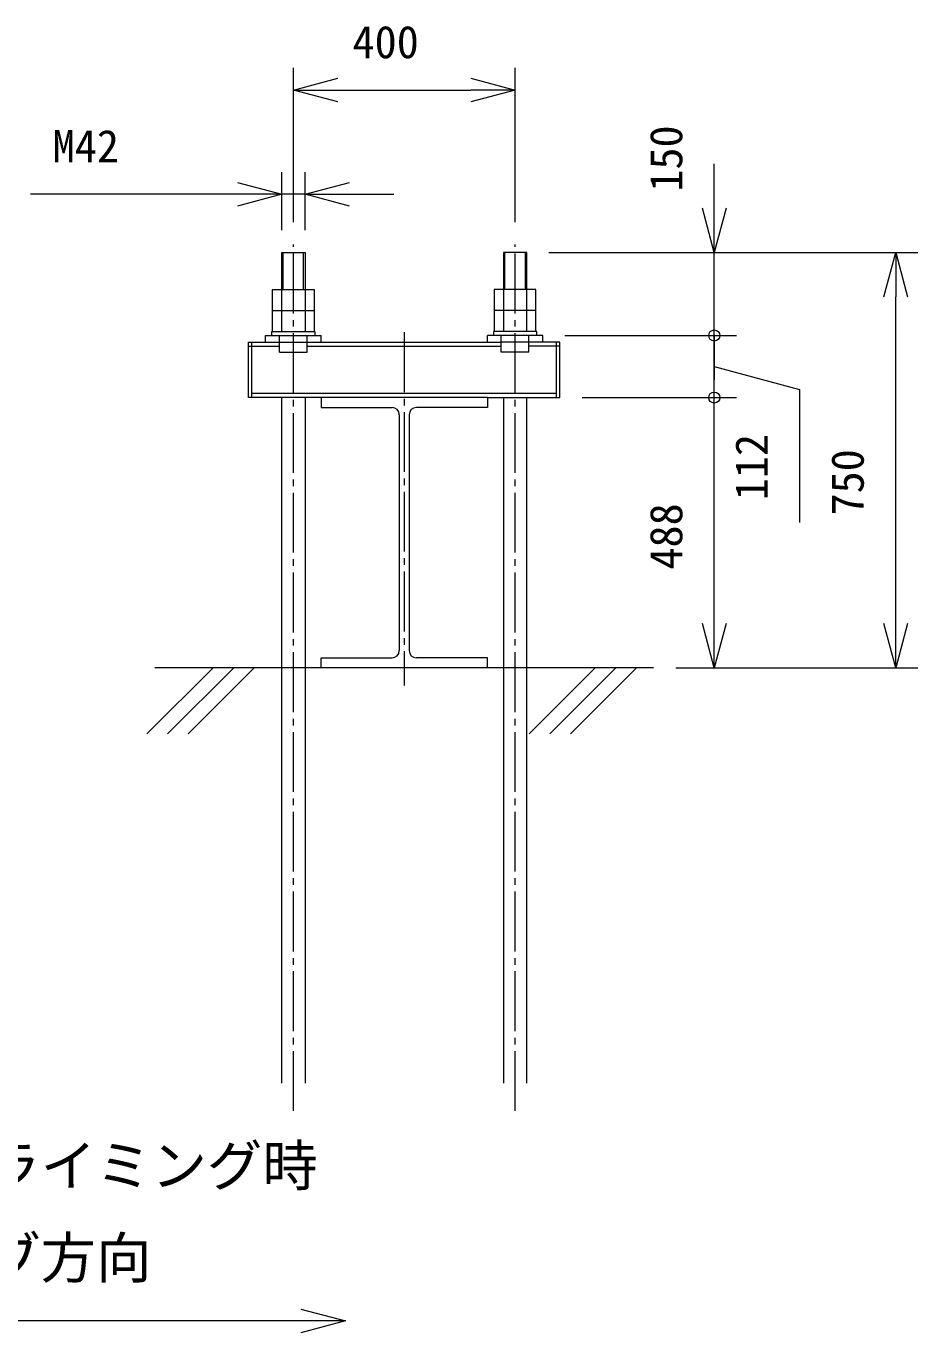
# Model space of a CAD drawing. Units: millimetres, scale not verified. Extents: x -17479 to 17501, y -24490 to 27284.
# Drawn here: x -7343 to 700, y -17719 to -5922 of the extents above; entities that cross this region are included whole.
import ezdxf
from ezdxf.enums import TextEntityAlignment as Align

# ---------------------------------------------------------------- set-up
doc = ezdxf.new("R2010")
doc.units = ezdxf.units.MM
doc.header["$LTSCALE"] = 60
doc.linetypes.add('CHAIN2', pattern=[12, 9, -1, 1, -1])
for name, color, linetype, lineweight in [('0-2_05 寸法', 7, 'Continuous', 18), ('0-3_10 当社外形線', 3, 'Continuous', 18), ('0-4_12 当社中心線', 3, 'CHAIN2', 18), ('0-6_20 躯体・土木、外形線', 1, 'Continuous', 18)]:
    doc.layers.add(name, color=color, linetype=linetype, lineweight=lineweight)
doc.styles.add('ＭＳ ゴシック', font='')
doc.styles.get('ＭＳ ゴシック').set_extended_font_data('MS Gothic')

msp = doc.modelspace()

# ---------------------------------------------------------------- linework, layer by layer
at = {"layer": '0-2_05 寸法'}
for p, q in [((-4933.13, -7692.86), (-4933.13, -6300.15)), ((-2933.13, -7692.86), (-2933.13, -6300.15)), ((-4933.13, -6500.15), (-4533.13, -6500.15)), ((-4533.13, -6500.15), (-3333.13, -6500.15)), ((-2933.13, -6500.15), (-3333.13, -6500.15)), ((-1136.8, -7565.37), (-1136.8, -7165.37)), ((-5038.13, -7765.37), (-5038.13, -7240.02)), ((-4828.13, -7765.37), (-4828.13, -7240.02)), ((-5438.13, -7440.02), (-7304.8, -7440.02)), ((-5038.13, -7440.02), (-5438.13, -7440.02)), ((-4828.13, -7440.02), (-5038.13, -7440.02)), ((-4828.13, -7440.02), (-4428.13, -7440.02)), ((-4428.13, -7440.02), (-4028.13, -7440.02)), ((-1136.8, -7965.37), (-1136.8, -7565.37)), ((-2628.13, -7965.37), (699.81, -7965.37)), ((-2628.13, -7965.37), (-936.8, -7965.37)), ((-1136.8, -8715.37), (-1136.8, -7965.37)), ((499.81, -7965.37), (499.81, -8365.37)), ((499.81, -11315.37), (499.81, -8365.37)), ((-2483.13, -8715.37), (-936.8, -8715.37)), ((-2483.13, -8715.37), (-936.8, -8715.37)), ((-1136.8, -9275.37), (-1136.8, -8715.37)), ((-1136.8, -8715.37), (-1136.8, -9115.37)), ((-2328.13, -9275.37), (-936.8, -9275.37)), ((-2328.13, -9275.37), (-936.8, -9275.37)), ((-1136.8, -11315.37), (-1136.8, -9275.37)), ((-1136.8, -11715.37), (-1136.8, -11315.37)), ((499.81, -11715.37), (499.81, -11315.37)), ((-1483.13, -11715.37), (699.81, -11715.37)), ((-1483.13, -11715.37), (-936.8, -11715.37))]:
    msp.add_line(p, q, dxfattribs=at)
for points in [[(-4533.13, -6607.33), (-4933.13, -6500.15), (-4533.13, -6392.97)], [(-3333.13, -6392.97), (-2933.13, -6500.15), (-3333.13, -6607.33)], [(-5438.13, -7332.84), (-5038.13, -7440.02), (-5438.13, -7547.2)], [(-4428.13, -7547.2), (-4828.13, -7440.02), (-4428.13, -7332.84)], [(-1029.62, -7565.37), (-1136.8, -7965.37), (-1243.98, -7565.37)], [(392.63, -8365.37), (499.81, -7965.37), (606.99, -8365.37)], [(-1136.8, -8995.37), (-366.23, -9202.83), (-366.23, -10402.83)], [(-1029.62, -11315.37), (-1136.8, -11715.37), (-1243.98, -11315.37)], [(606.99, -11315.37), (499.81, -11715.37), (392.63, -11315.37)], [(-4864.26, -17504.81), (-4464.26, -17611.99), (-4864.26, -17719.17)], [(-4464.26, -17611.99), (-4864.26, -17611.99), (-8326.08, -17611.99)]]:
    msp.add_lwpolyline(points, dxfattribs=at)
for centre in [(-1136.8, -8715.37), (-1136.8, -8715.37), (-1136.8, -9275.37), (-1136.8, -9275.37)]:
    msp.add_circle(centre, 50, dxfattribs=at)
at = {"layer": '0-3_10 当社外形線'}
for p, q in [((-5025.63, -8300.37), (-5025.63, -7965.37)), ((-4840.63, -8300.37), (-4840.63, -7965.37)), ((-3025.63, -8300.37), (-3025.63, -7965.37)), ((-2840.63, -8300.37), (-2840.63, -7965.37)), ((-5038.13, -8680.37), (-5038.13, -8300.37)), ((-2828.13, -8680.37), (-2828.13, -8300.37)), ((-5183.13, -8715.37), (-4683.13, -8715.37)), ((-5058.13, -8865.37), (-5058.13, -8715.37)), ((-4808.13, -8865.37), (-4808.13, -8715.37)), ((-2683.13, -8715.37), (-3183.13, -8715.37)), ((-3058.13, -8865.37), (-3058.13, -8715.37)), ((-2808.13, -8865.37), (-2808.13, -8715.37)), ((-5338.13, -8775.37), (-5058.13, -8775.37)), ((-5338.13, -9275.37), (-5338.13, -8775.37)), ((-5338.13, -8812.87), (-5058.13, -8812.87)), ((-5308.13, -9275.37), (-5308.13, -8775.37)), ((-5058.13, -8775.37), (-4808.13, -8775.37)), ((-4808.13, -8775.37), (-3058.13, -8775.37)), ((-4808.13, -8812.87), (-3058.13, -8812.87)), ((-2808.13, -8775.37), (-3058.13, -8775.37)), ((-2528.13, -8775.37), (-2808.13, -8775.37)), ((-2528.13, -8812.87), (-2808.13, -8812.87)), ((-2558.13, -9275.37), (-2558.13, -8775.37)), ((-2528.13, -9275.37), (-2528.13, -8775.37)), ((-5058.13, -8865.37), (-4808.13, -8865.37)), ((-2808.13, -8865.37), (-3058.13, -8865.37)), ((-4683.13, -9275.37), (-5338.13, -9275.37)), ((-2558.13, -9237.87), (-5308.13, -9237.87)), ((-5038.13, -15465.27), (-5038.13, -9275.37)), ((-4828.13, -9275.37), (-4828.13, -15465.27)), ((-3183.13, -9275.37), (-2528.13, -9275.37)), ((-3038.13, -9275.37), (-3038.13, -15465.27)), ((-2828.13, -15465.27), (-2828.13, -9275.37)), ((-3978.13, -9430.37), (-3978.13, -11560.37)), ((-3888.13, -9430.37), (-3888.13, -11560.37))]:
    msp.add_line(p, q, dxfattribs=at)
for points in [[(-5038.13, -8300.37), (-5038.13, -7965.37), (-4828.13, -7965.37), (-4828.13, -8680.37)], [(-2828.13, -8300.37), (-2828.13, -7965.37), (-3038.13, -7965.37), (-3038.13, -8680.37)], [(-5120.63, -8490.37), (-5120.63, -8300.37), (-4745.63, -8300.37), (-4745.63, -8490.37)], [(-2745.63, -8490.37), (-2745.63, -8300.37), (-3120.63, -8300.37), (-3120.63, -8490.37)], [(-5120.63, -8680.37), (-5120.63, -8490.37), (-4745.63, -8490.37), (-4745.63, -8680.37)], [(-2745.63, -8680.37), (-2745.63, -8490.37), (-3120.63, -8490.37), (-3120.63, -8680.37)], [(-5128.13, -8715.37), (-5128.13, -8680.37), (-4738.13, -8680.37), (-4738.13, -8715.37)], [(-2738.13, -8715.37), (-2738.13, -8680.37), (-3128.13, -8680.37), (-3128.13, -8715.37)], [(-3183.13, -9275.37), (-4683.13, -9275.37), (-4683.13, -9365.37), (-4043.13, -9365.37)], [(-3183.13, -9275.37), (-3183.13, -9365.37), (-3823.13, -9365.37)], [(-3183.13, -11715.37), (-4683.13, -11715.37), (-4683.13, -11625.37), (-4043.13, -11625.37)], [(-3183.13, -11715.37), (-3183.13, -11625.37), (-3823.13, -11625.37)]]:
    msp.add_lwpolyline(points, dxfattribs=at)
for centre, start, end in [((-4043.13, -9430.37), 0, 90), ((-3823.13, -9430.37), 90, 180), ((-4043.13, -11560.37), 270, 0), ((-3823.13, -11560.37), 180, 270)]:
    msp.add_arc(centre, 65, start, end, dxfattribs=at)
at = {"layer": '0-4_12 当社中心線'}
for p, q in [((-4933.13, -15715.37), (-4933.13, -7892.86)), ((-2933.13, -15715.37), (-2933.13, -7892.86)), ((-5183.13, -8775.37), (-5183.13, -8715.37)), ((-4683.13, -8775.37), (-4683.13, -8715.37)), ((-3933.13, -8686.52), (-3933.13, -11875.86)), ((-3183.13, -8775.37), (-3183.13, -8715.37)), ((-2683.13, -8775.37), (-2683.13, -8715.37))]:
    msp.add_line(p, q, dxfattribs=at)
at = {"layer": '0-6_20 躯体・土木、外形線'}
for p, q in [((-6253.67, -12311.58), (-5657.47, -11715.37)), ((-4683.13, -11715.37), (-6183.13, -11715.37)), ((-5471.5, -11715.37), (-6067.71, -12311.58)), ((-5881.74, -12311.58), (-5285.53, -11715.37)), ((-1683.13, -11715.37), (-3183.13, -11715.37)), ((-2209.78, -11715.37), (-2805.99, -12311.58)), ((-2620.02, -12311.58), (-2023.81, -11715.37)), ((-1837.85, -11715.37), (-2434.05, -12311.58))]:
    msp.add_line(p, q, dxfattribs=at)

# ---------------------------------------------------------------- texts
at = {"layer": '0-2_05 寸法', "style": 'ＭＳ ゴシック'}
for s, height, p in [('400', 293.3, (-4399.8, -6300.15)), ('M42', 293.3, (-7104.8, -7240.02)), ('クライミング時', 366.6, (-8213.36, -16501.99)), ('ジブ方向', 366.6, (-8213.36, -17335.32))]:
    msp.add_text(s, height=height, dxfattribs=at).set_placement(p, align=Align.BOTTOM_LEFT)
for s, p in [('150', (-1336.8, -7416.94)), ('112', (-566.23, -10202.83)), ('750', (299.81, -10340.37)), ('488', (-1336.8, -10828.71))]:
    msp.add_text(s, height=293.3, rotation=90, dxfattribs=at).set_placement(p, align=Align.BOTTOM_LEFT)

doc.saveas('drawing.dxf')
